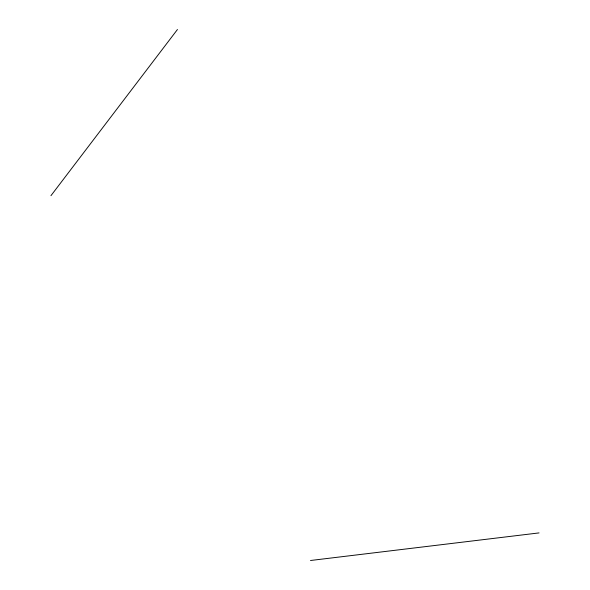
<?xml version="1.0" encoding="UTF-8"?>
<svg xmlns="http://www.w3.org/2000/svg" width="590" height="590" viewBox="0 0 590 590"><rect width="100%" height="100%" fill="white"/><g stroke="black" fill="none" stroke-linecap="round" stroke-linejoin="round"><path stroke-width="0.89" d="M50.947 195.681L177.45 29.5M310.48 560.5L539.053 532.91"/></g></svg>
